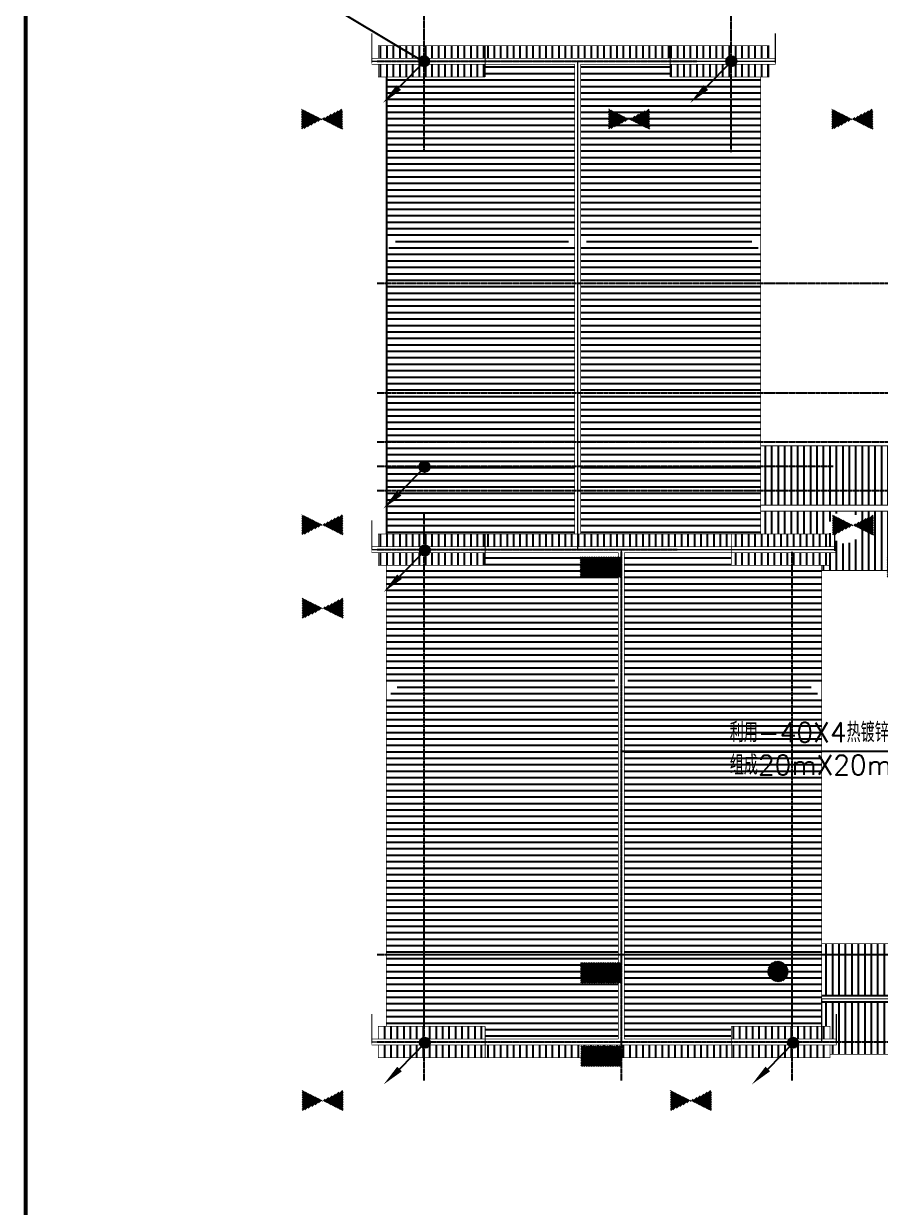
# Model space of a CAD drawing. Extents: x -137808 to 103746506, y -332957 to -111547.
# Drawn here: x 173371 to 194428, y -184724 to -155637 of the extents above; entities that cross this region are included whole.
import ezdxf

# ---------------------------------------------------------------- set-up
doc = ezdxf.new("R2010")
doc.units = 0
doc.header["$LTSCALE"] = 25
doc.header["$MEASUREMENT"] = 0
doc.linetypes.add('DOTE', pattern=[2.42, 2, -0.2, 0.02, -0.2])
doc.layers.get('0').update_dxf_attribs({"linetype": 'CONTINUOUS'})
for name, color, linetype in [('DOTE', 1, 'DOTE'), ('PUB_TITLE', 4, 'CONTINUOUS'), ('电-接地防雷-箭头', 3, 'CONTINUOUS'), ('电-接地防雷-防雷线', 94, 'CONTINUOUS')]:
    doc.layers.add(name, color=color, linetype=linetype)
doc.styles.add('_TCH_DIM', font='SIMPLEX', dxfattribs={"bigfont": 'GBCBIG'})
doc.styles.add('IDQSTYLE', font='txt.shx', dxfattribs={"width": 0.7, "bigfont": 'hztxt.shx'})
doc.styles.get("Standard").update_dxf_attribs({"font": 'GBENOR', "bigfont": 'GBCBIG'})
doc.dimstyles.get("Standard").update_dxf_attribs({"dimscale": 100, "dimtxt": 3.5, "dimasz": 1, "dimexe": 2.5, "dimexo": 3, "dimgap": 1.5, "dimtad": 1, "dimdec": 0, "dimzin": 0, "dimdsep": 46, "dimtxsty": 'Standard', "dimblk": 'ARCHTICK', "dimcen": 0.09, "dimadec": 0, "dimazin": 0, "dimtfac": 1, "dimtdec": 0, "dimtix": 1, "dimtmove": 2, "dimatfit": 3, "dimfxl": 0, "dimtolj": 1, "dimtzin": 0, "dimarcsym": 0})
pattern_1 = [(90, (410428.45, -90184.3), (158.75, 1e-14), [])]
pattern_2 = [(90, (0, -90184.3), (-158.75, 1e-14), [])]

# ---------------------------------------------------------------- blocks, each defined once
blk = doc.blocks.new('_ArchTick')
at = {"color": 0, "linetype": 'ByBlock', "const_width": 0.4}
blk.add_lwpolyline([(-0.5, -0.5), (0.5, 0.5)], dxfattribs=at)
blk = doc.blocks.new('*X')
at = {"color": 0, "linetype": 'Continuous'}
for p, q in [((192.59, 446.72), (193.93, 448.06)), ((192.59, 446.72), (193.87, 448.01)), ((192.65, 447.21), (193.44, 448)), ((192.67, 446.38), (194.27, 447.98)), ((192.65, 446.36), (194.23, 447.94)), ((192.69, 447.24), (193.35, 447.91)), ((192.79, 446.07), (194.52, 447.8)), ((192.81, 446.1), (194.55, 447.84)), ((192.98, 445.84), (194.75, 447.61)), ((193.01, 445.87), (194.78, 447.64)), ((193.23, 445.66), (194.93, 447.37)), ((193.27, 445.7), (194.95, 447.39)), ((193.53, 445.54), (195.05, 447.06)), ((193.58, 445.59), (195.06, 447.07)), ((193.92, 445.51), (195.08, 446.67)), ((193.98, 445.57), (195.08, 446.67)), ((194.61, 445.77), (194.82, 445.99)), ((163.77, 434.88), (163.89, 435)), ((163.77, 434.45), (164.18, 434.86)), ((163.77, 434.03), (164.46, 434.72)), ((163.77, 433.6), (164.74, 434.57)), ((163.77, 433.18), (165.02, 434.43)), ((163.77, 432.76), (165.31, 434.29)), ((163.77, 432.33), (165.59, 434.15)), ((163.77, 431.91), (165.87, 434.01)), ((163.77, 431.48), (166.16, 433.87)), ((163.77, 431.06), (166.44, 433.73)), ((163.77, 430.63), (166.72, 433.58)), ((163.77, 430.21), (167, 433.44)), ((169.55, 432.17), (171.11, 433.73)), ((169.83, 432.03), (171.96, 434.15)), ((170.12, 431.89), (172.8, 434.58)), ((170.4, 431.75), (173.65, 435)), ((170.68, 431.6), (173.77, 434.69)), ((170.96, 431.46), (173.77, 434.27)), ((171.25, 431.32), (173.77, 433.85)), ((171.53, 431.18), (173.77, 433.42)), ((164.32, 430.33), (167.29, 433.3)), ((165.17, 430.76), (167.57, 433.16)), ((166.02, 431.18), (167.85, 433.02)), ((166.86, 431.61), (168.14, 432.88)), ((167.71, 432.03), (168.42, 432.74)), ((168.56, 432.45), (168.7, 432.59)), ((168.98, 432.45), (169.41, 432.88)), ((169.27, 432.31), (170.26, 433.3)), ((171.81, 431.04), (173.77, 433)), ((172.1, 430.9), (173.77, 432.57)), ((172.38, 430.76), (173.77, 432.15)), ((172.66, 430.61), (173.77, 431.72)), ((172.94, 430.47), (173.77, 431.3)), ((173.23, 430.33), (173.77, 430.88)), ((173.51, 430.19), (173.77, 430.45)), ((232.27, 320.09), (237.18, 325)), ((232.27, 320.51), (236.75, 325)), ((232.27, 320.94), (236.33, 325)), ((232.27, 321.36), (235.9, 325)), ((232.27, 321.79), (235.48, 325)), ((232.27, 322.21), (235.06, 325)), ((232.27, 322.63), (234.63, 325)), ((232.27, 323.06), (234.21, 325)), ((232.27, 323.48), (233.78, 325)), ((232.27, 323.91), (233.36, 325)), ((232.27, 324.33), (232.93, 325)), ((232.27, 324.76), (232.51, 325)), ((232.6, 320), (237.6, 325)), ((233.02, 320), (238.02, 325)), ((233.45, 320), (238.45, 325)), ((233.87, 320), (238.87, 325)), ((234.3, 320), (239.3, 325)), ((234.72, 320), (239.72, 325)), ((235.15, 320), (240.15, 325)), ((235.57, 320), (240.57, 325)), ((235.99, 320), (240.99, 325)), ((236.42, 320), (241.42, 325)), ((236.84, 320), (241.84, 325)), ((237.27, 320), (242.27, 325)), ((237.69, 320), (242.27, 324.57)), ((238.12, 320), (242.27, 324.15)), ((238.54, 320), (242.27, 323.72)), ((238.96, 320), (242.27, 323.3)), ((239.39, 320), (242.27, 322.88)), ((239.81, 320), (242.27, 322.45)), ((240.24, 320), (242.27, 322.03)), ((240.66, 320), (242.27, 321.6)), ((241.09, 320), (242.27, 321.18)), ((241.51, 320), (242.27, 320.75)), ((241.93, 320), (242.27, 320.33)), ((278.36, 223.2), (280.79, 225.63)), ((278.36, 222.93), (281.06, 225.62)), ((278.39, 223.51), (280.47, 225.6)), ((278.4, 222.68), (281.31, 225.59)), ((278.47, 223.88), (280.11, 225.52)), ((278.69, 224.39), (279.6, 225.29)), ((279.61, 223.04), (280.95, 224.38)), ((279.62, 223.34), (280.65, 224.37)), ((279.65, 222.8), (281.19, 224.34)), ((279.73, 222.59), (281.39, 224.26)), ((279.79, 223.79), (280.2, 224.2)), ((279.83, 222.42), (281.57, 224.16)), ((279.94, 223.09), (280.9, 224.05)), ((279.96, 222.26), (281.73, 224.03)), ((279.99, 222.85), (281.14, 224)), ((279.99, 223.42), (280.57, 224)), ((280.2, 224.2), (281.54, 225.54)), ((280.65, 224.37), (281.75, 225.47)), ((280.95, 224.38), (281.95, 225.38)), ((281.19, 224.34), (282.13, 225.28)), ((281.39, 224.26), (282.3, 225.17)), ((281.57, 224.16), (282.46, 225.05)), ((281.73, 224.03), (282.61, 224.91)), ((281.86, 223.88), (282.75, 224.77)), ((281.97, 223.7), (282.87, 224.61)), ((282.05, 223.5), (282.99, 224.44)), ((282.1, 223.27), (283.09, 224.26)), ((282.1, 222.98), (283.18, 224.06)), ((278.45, 222.45), (279.79, 223.79)), ((278.52, 222.24), (279.62, 223.34)), ((278.61, 222.04), (279.61, 223.04)), ((278.71, 221.86), (279.65, 222.8)), ((278.82, 221.68), (279.73, 222.59)), ((278.94, 221.52), (279.83, 222.42)), ((279.08, 221.38), (279.96, 222.26)), ((279.22, 221.24), (280.11, 222.13)), ((279.38, 221.11), (280.29, 222.02)), ((279.55, 221), (280.49, 221.94)), ((279.73, 220.9), (280.72, 221.89)), ((279.93, 220.81), (281.01, 221.89)), ((280.07, 222.66), (281.33, 223.91)), ((280.11, 222.13), (281.86, 223.88)), ((280.14, 220.74), (281.41, 222.01)), ((280.2, 222.5), (281.49, 223.79)), ((280.29, 222.02), (281.97, 223.7)), ((280.35, 222.37), (281.62, 223.64)), ((280.36, 220.68), (283.31, 223.63)), ((280.49, 221.94), (282.05, 223.5)), ((280.54, 222.27), (281.71, 223.45)), ((280.61, 220.65), (283.34, 223.38)), ((280.72, 221.89), (282.1, 223.27)), ((280.77, 222.22), (281.77, 223.22)), ((280.88, 220.63), (283.36, 223.11)), ((281.01, 221.89), (282.1, 222.98)), ((281.08, 222.24), (281.74, 222.91)), ((281.18, 220.65), (283.33, 222.81)), ((281.41, 222.01), (281.98, 222.58)), ((281.54, 220.73), (283.26, 222.45)), ((281.98, 222.58), (283.25, 223.85)), ((282.01, 220.91), (283.07, 221.98))]:
    blk.add_line(p, q, dxfattribs=at)
blk = doc.blocks.new('HC000750')
at = {"color": 0, "linetype": 'Continuous'}
blk.add_line((0, -0.06), (-3.11, -3.23), dxfattribs=at)
blk.add_lwpolyline([(-3.11, -3.23, 0.8, 0, 0), (-5.06, -5.12, 0, 0, 0)], format="xyseb", dxfattribs=at)
blk.add_circle((0, 0), 0.625, dxfattribs=at)
at = {"color": 0, "linetype": 'Continuous', "xscale": 0.5, "yscale": 0.5, "zscale": 0.5}
blk.add_blockref('*X', (-96.92, -223.38), dxfattribs=at)
at = {"color": 0, "style": 'IDQSTYLE', "width": 0.7}
blk.add_attdef('PSFHATT', (2.63, -5.12), '', height=2.5, dxfattribs=at)

msp = doc.modelspace()

# ---------------------------------------------------------------- hatches: boundary and pattern name
h = msp.add_hatch()
h.set_pattern_fill('ANSI31', color=250, scale=100, angle=45, style=0)
h.set_pattern_definition(pattern_1)
h.paths.add_polyline_path([(183214, -156176), (184714, -156176), (184714, -156486), (183214, -156486)])
h.paths.add_polyline_path([(182089, -156176), (183214, -156176), (183214, -156486), (182089, -156486)])
h.paths.add_polyline_path([(182089, -156636), (183214, -156636), (183214, -156946), (182089, -156946)])
h.paths.add_polyline_path([(183214, -156636), (184714, -156636), (184714, -156946), (183214, -156946)])
h.paths.add_polyline_path([(189264, -156636), (190764, -156636), (190764, -156946), (189264, -156946)])
h.paths.add_polyline_path([(189264, -156176), (190764, -156176), (190764, -156486), (189264, -156486)])
h.paths.add_polyline_path([(190764, -156176), (191689, -156176), (191689, -156486), (190764, -156486)])
h.paths.add_polyline_path([(190764, -156636), (191689, -156636), (191689, -156946), (190764, -156946)])
h = msp.add_hatch()
h.set_pattern_fill('ANSI31', color=250, scale=100, angle=45, style=0)
h.set_pattern_definition(pattern_2)
h.paths.add_polyline_path([(189264, -156176), (186989, -156176), (184714, -156176), (184714, -156486), (186989, -156486), (189264, -156486)])
h = msp.add_hatch()
h.set_pattern_fill('ANSI31', color=250, scale=100, angle=135, style=0)
h.set_pattern_definition([(7e-15, (410428.45, -90184.3), (1e-14, -158.75), [])])
h.paths.add_polyline_path([(182289, -156946), (183214, -156946), (183214, -157511), (182289, -157511)])
h.paths.add_polyline_path([(183214, -156946), (184714, -156946), (184714, -156636), (186914, -156636), (186914, -157511), (183214, -157511)])
h.paths.add_polyline_path([(187064, -156636), (189264, -156636), (189264, -156946), (190764, -156946), (190764, -157511), (187064, -157511)])
h.paths.add_polyline_path([(190764, -156946), (191489, -156946), (191489, -157511), (190764, -157511)])
h.paths.add_polyline_path([(187064, -157511), (191489, -157511), (191489, -159311), (187064, -159311)])
h.paths.add_polyline_path([(182289, -157511), (186914, -157511), (186914, -159311), (182289, -159311)])
h.paths.add_polyline_path([(182289, -159311), (186914, -159311), (186914, -160907), (186687, -160907), (186914, -161134), (186914, -162011), (182289, -162011), (182289, -161207), (182589, -160907), (182289, -160907)])
h.paths.add_polyline_path([(187064, -159311), (191489, -159311), (191489, -160907), (191189, -160907), (191489, -161207), (191489, -162011), (187064, -162011), (187064, -161130), (187287, -160907), (187064, -160907)])
h.paths.add_polyline_path([(187064, -162011), (191489, -162011), (191489, -164711), (187064, -164711)])
h.paths.add_polyline_path([(182289, -162011), (186914, -162011), (186914, -164711), (182289, -164711)])
h.paths.add_polyline_path([(182289, -164711), (186914, -164711), (186914, -167111), (182289, -167111)])
h.paths.add_polyline_path([(187064, -164711), (191489, -164711), (191489, -167111), (187064, -167111)])
h.paths.add_polyline_path([(187064, -167111), (191489, -167111), (191489, -168176), (188064, -168176), (187064, -168176)])
h.paths.add_polyline_path([(183214, -167111), (186914, -167111), (186914, -168176), (183214, -168176)])
h.paths.add_polyline_path([(182289, -167111), (183214, -167111), (183214, -168176), (182289, -168176)])
h.paths.add_polyline_path([(188561, -160881), (187573, -160881), (187573, -160435), (188561, -160435)], flags=24)
h = msp.add_hatch()
h.set_pattern_fill('ANSI31', color=250, scale=100, angle=45, style=0)
h.set_pattern_definition([(90, (-74300, -90184.3), (-158.75, 1e-14), [])])
h.paths.add_polyline_path([(195499, -166211), (195864, -166211), (195864, -166011), (191489, -166011), (191489, -167111), (195499, -167111)])
h.paths.add_polyline_path([(195499, -167111), (191489, -167111), (191489, -167468), (195499, -167468)])
h.paths.add_polyline_path([(195499, -167618), (193641, -167618, -0.360879), (193967, -168011), (195474, -168011, 0.027378)])
h.paths.add_polyline_path([(195474, -168011), (193967, -168011, -1), (193167, -168011, -0.360879), (193493, -167618), (191489, -167618), (191489, -168176), (193189, -168176), (193189, -168486), (193349, -168486), (193349, -168636), (193189, -168636), (193189, -168946), (192989, -168946), (192989, -169075), (195072, -169075), (195252, -168895, 0.063535)])
h.paths.add_polyline_path([(194071, -166936), (194071, -166086), (194521, -166086), (194521, -166936)], flags=24)
h.paths.add_polyline_path([(194668, -167536), (194668, -166686), (195118, -166686), (195118, -167536)], flags=9)
h.paths.add_polyline_path([(195147, -167167), (195147, -166038), (194556, -166038), (194556, -167167)], flags=9)
h.paths.add_polyline_path([(194071, -167906), (194071, -167216), (194521, -167216), (194521, -167906)], flags=9)
h.paths.add_polyline_path([(195212, -168694), (195212, -167567), (194621, -167567), (194621, -168694)], flags=9)
h.paths.add_polyline_path([(194071, -168731), (194071, -168041), (194521, -168041), (194521, -168731)], flags=24)
h = msp.add_hatch()
h.set_pattern_fill('ANSI31', color=250, scale=100, angle=45, style=0)
h.set_pattern_definition(pattern_1)
h.paths.add_polyline_path([(190764, -168176), (193189, -168176), (193189, -168486), (190764, -168486)])
h.paths.add_polyline_path([(190764, -168636), (192264, -168636), (192264, -168946), (190764, -168946)])
h.paths.add_polyline_path([(192264, -168636), (193189, -168636), (193189, -168946), (192264, -168946)])
h.paths.add_polyline_path([(183214, -168636), (184714, -168636), (184714, -168946), (183214, -168946)])
h.paths.add_polyline_path([(182089, -168636), (183214, -168636), (183214, -168946), (182089, -168946)])
h.paths.add_polyline_path([(182089, -168176), (183214, -168176), (183214, -168486), (182089, -168486)])
h.paths.add_polyline_path([(183214, -168176), (184714, -168176), (184714, -168486), (183214, -168486)])
h = msp.add_hatch()
h.set_pattern_fill('ANSI31', color=250, scale=100, angle=45, style=0)
h.set_pattern_definition(pattern_2)
h.paths.add_polyline_path([(190764, -168176), (188064, -168176), (184714, -168176), (184714, -168486), (188064, -168486), (190764, -168486)])
h.paths.add_polyline_path([(190764, -180736), (188064, -180736), (188064, -181046), (190764, -181046)])
h.paths.add_polyline_path([(188064, -180736), (184714, -180736), (184714, -181046), (188064, -181046)])
h = msp.add_hatch()
h.set_pattern_fill('ANSI31', color=250, scale=100, angle=135, style=0)
h.set_pattern_definition([(180, (0, -90184.3), (-1e-14, -158.75), [])])
h.paths.add_polyline_path([(183214, -168946), (182289, -168946), (182289, -171904), (182589, -171904), (182289, -172204), (182289, -178511), (183214, -178511)])
h.paths.add_polyline_path([(183214, -178511), (182289, -178511), (182289, -180276), (183214, -180276)])
h.paths.add_polyline_path([(187989, -178511), (183214, -178511), (183214, -180276), (184714, -180276), (184714, -180586), (187989, -180586)])
h.paths.add_polyline_path([(187989, -171866), (187764, -171641), (187989, -171641), (187989, -168636), (184714, -168636), (184714, -168946), (183214, -168946), (183214, -178511), (187989, -178511)])
h.paths.add_polyline_path([(192264, -178511), (188139, -178511), (188139, -180586), (190764, -180586), (190764, -180276), (192264, -180276)])
h.paths.add_polyline_path([(192264, -168946), (190764, -168946), (190764, -168636), (188139, -168636), (188139, -171641), (188364, -171641), (188139, -171866), (188139, -178511), (192264, -178511)])
h.paths.add_polyline_path([(192989, -178511), (192264, -178511), (192264, -180276), (192989, -180276)])
h.paths.add_polyline_path([(192989, -172204), (192689, -171904), (192989, -171904), (192989, -168946), (192264, -168946), (192264, -178511), (192989, -178511)])
h.paths.add_polyline_path([(188650, -171615), (189639, -171615), (189639, -171169), (188650, -171169)], flags=24)
h = msp.add_hatch()
h.set_pattern_fill('ANSI31', color=250, scale=100, angle=45, style=0)
h.set_pattern_definition(pattern_1)
h.paths.add_polyline_path([(193189, -180736), (193349, -180736), (193349, -180661), (195731, -180661), (196020, -180950), (196309, -180661), (197264, -180661), (197264, -180966), (193189, -180966)])
h.paths.add_polyline_path([(197264, -180774), (197779, -180774), (197779, -180966), (197264, -180966)])
h.paths.add_polyline_path([(192989, -179679), (197264, -179679), (197264, -180661), (196309, -180661), (196320, -180650), (195720, -180650), (195731, -180661), (193349, -180661), (193349, -180586), (193189, -180586), (193189, -180276), (192989, -180276)])
h.paths.add_polyline_path([(197264, -179679), (197779, -179679), (197779, -180661), (197264, -180661)])
h.paths.add_polyline_path([(192989, -178511), (197264, -178511), (197264, -179529), (196087, -179529), (196320, -179296), (195720, -179296), (195953, -179529), (192989, -179529)])
h.paths.add_polyline_path([(197264, -178511), (197779, -178511), (197779, -179529), (197264, -179529)])
h.paths.add_polyline_path([(197264, -178243), (197779, -178243), (197779, -178511), (197264, -178511)])
h.paths.add_polyline_path([(192989, -178243), (196018, -178243), (196020, -178245), (196022, -178243), (197264, -178243), (197264, -178511), (192989, -178511)])
h.paths.add_polyline_path([(198054, -180749), (197066, -180749), (197066, -180303), (198054, -180303)], flags=9)
h.paths.add_polyline_path([(195434, -180624), (194446, -180624), (194446, -180178), (195434, -180178)], flags=24)
h.paths.add_polyline_path([(195434, -179270), (194446, -179270), (194446, -178824), (195434, -178824)], flags=24)
h = msp.add_hatch()
h.set_pattern_fill('ANSI31', color=250, scale=100, angle=45, style=0)
h.set_pattern_definition(pattern_2)
h.paths.add_polyline_path([(184714, -180736), (183214, -180736), (183214, -181046), (184714, -181046)])
h.paths.add_polyline_path([(184714, -180276), (183214, -180276), (183214, -180586), (184714, -180586)])
h.paths.add_polyline_path([(183214, -180276), (182089, -180276), (182089, -180586), (183214, -180586)])
h.paths.add_polyline_path([(183214, -180736), (182089, -180736), (182089, -181046), (183214, -181046)])
h.paths.add_polyline_path([(192264, -180736), (190764, -180736), (190764, -181046), (192264, -181046)])
h.paths.add_polyline_path([(192264, -180276), (190764, -180276), (190764, -180586), (192264, -180586)])
h.paths.add_polyline_path([(193189, -180276), (192264, -180276), (192264, -180586), (193189, -180586)])
h.paths.add_polyline_path([(193189, -180736), (192264, -180736), (192264, -181046), (193189, -181046)])

# ---------------------------------------------------------------- linework, layer by layer
at = {"color": 251}
for p, q in [((182289, -156946), (182289, -168176)), ((197779, -179529), (192989, -179529)), ((197779, -179679), (192989, -179679))]:
    msp.add_line(p, q, dxfattribs=at)
for points, const_width in [([(184714, -156946), (182089, -156946), (182089, -156636), (181929, -156636), (181929, -156486), (182089, -156486), (182089, -156176), (186989, -156176)], 15), ([(184714, -156946), (184714, -156176)], 20), ([(189264, -156946), (191689, -156946), (191689, -156636), (191849, -156636), (191849, -156486), (191689, -156486), (191689, -156176), (186989, -156176)], 15), ([(189264, -156946), (189264, -156176)], 20), ([(182089, -156486), (186989, -156486)], 15), ([(191689, -156486), (186989, -156486)], 15), ([(182089, -156636), (186914, -156636)], 15), ([(186914, -168176), (186914, -156636)], 15), ([(187064, -168176), (187064, -156636)], 15), ([(191689, -156636), (187064, -156636)], 15), ([(182289, -168176), (182289, -156946)], 15), ([(191489, -168176), (191489, -156946)], 15), ([(195864, -166011), (191489, -166011)], 20), ([(195499, -167468), (191489, -167468)], 20), ([(195499, -167618), (191489, -167618)], 20), ([(188064, -168176), (182089, -168176), (182089, -168486), (181929, -168486), (181929, -168636), (182089, -168636), (182089, -168946), (184714, -168946)], 15), ([(184714, -168946), (184714, -168176)], 20), ([(188064, -168176), (193189, -168176), (193189, -168486), (193349, -168486), (193349, -168636), (193189, -168636), (193189, -168946), (190764, -168946)], 15), ([(190764, -168946), (190764, -168176)], 20), ([(182089, -168486), (188064, -168486)], 15), ([(182089, -168636), (187989, -168636)], 15), ([(187989, -168636), (187989, -180586)], 15), ([(193189, -168486), (188064, -168486)], 15), ([(193189, -168636), (188139, -168636)], 15), ([(188139, -168636), (188139, -180586)], 15), ([(182289, -180276), (182289, -168946)], 15), ([(192989, -180276), (192989, -168946)], 15), ([(195072, -169075), (192989, -169075)], 20), ([(192989, -178243), (197779, -178243)], 20), ([(197779, -179529), (192989, -179529)], 15), ([(197779, -179679), (192989, -179679)], 15), ([(188064, -181046), (182089, -181046), (182089, -180736), (181929, -180736), (181929, -180586), (182089, -180586), (182089, -180276), (184714, -180276)], 15), ([(184714, -180276), (184714, -181046)], 20), ([(188064, -181046), (193189, -181046), (193189, -180736), (193349, -180736), (193349, -180586), (193189, -180586), (193189, -180276), (190764, -180276)], 15), ([(190764, -180276), (190764, -181046)], 20), ([(182089, -180586), (187989, -180586)], 15), ([(193189, -180586), (188139, -180586)], 15), ([(182089, -180736), (188064, -180736)], 15), ([(193189, -180736), (188064, -180736)], 15), ([(193189, -180966), (197779, -180966)], 15)]:
    msp.add_lwpolyline(points, dxfattribs=dict(at, const_width=const_width))
at = {"layer": 'DOTE'}
for p, q in [((183214, -158767), (183214, -155011)), ((190764, -158792), (190764, -155011)), ((182064, -156561), (189921, -156561)), ((182064, -162011), (199964, -162011)), ((182064, -164711), (213684, -164711)), ((182064, -165911), (213684, -165911)), ((182064, -166511), (193266, -166511)), ((182064, -167111), (213684, -167111)), ((183214, -181611), (183214, -167689)), ((182064, -168561), (189434, -168561)), ((188064, -181611), (188064, -168611)), ((192264, -181611), (192264, -168611)), ((182064, -178511), (228664, -178511)), ((182264, -178511), (228464, -178511)), ((182064, -180661), (189434, -180661)), ((189434, -180661), (228664, -180661))]:
    msp.add_line(p, q, dxfattribs=at)
at = {"layer": 'PUB_TITLE', "const_width": 100}
msp.add_lwpolyline([(173421, -189747), (244221, -189747), (244221, -149747), (173421, -149747)], close=True, dxfattribs=at)
at = {"layer": '电-接地防雷-防雷线', "color": 3, "linetype": 'Continuous', "ltscale": 4, "const_width": 30}
for points in [[(181929, -156591), (181929, -155873)], [(191849, -156592), (191849, -155874)], [(181929, -156561), (191849, -156561)], [(186990, -156561), (186990, -168561)], [(181929, -168562), (181929, -167844)], [(193307, -168592), (193307, -167874)], [(181929, -168561), (193349, -168561)], [(188064, -168561), (188064, -180661)], [(192989, -179600), (192989, -180661)], [(192989, -179600), (198164, -179600)], [(181929, -180692), (181929, -179974)], [(188064, -180692), (188064, -179974)], [(193349, -180691), (193349, -179973)], [(181929, -180661), (193349, -180661)]]:
    msp.add_lwpolyline(points, dxfattribs=at)

# ---------------------------------------------------------------- block references
at = {"layer": '电-接地防雷-箭头', "color": 3, "xscale": 200, "yscale": 200, "zscale": 200}
for p in [(183214, -156561), (190764, -156561), (196249, -156561), (183224, -166529), (196268, -166537), (183233, -168580), (183233, -180679), (192283, -180679)]:
    msp.add_blockref('HC000750', p, dxfattribs=at)

# ---------------------------------------------------------------- texts
at = {"insert": (190727, -172813), "char_height": 480, "width": 4423322.52, "attachment_point": 1, "style": '_TCH_DIM'}
msp.add_mtext('利用-40X4热镀锌扁钢作为暗敷避雷带，\\P组成20mX20m或24mX16m网格（余同）', dxfattribs=at)

# ---------------------------------------------------------------- leaders
for points in [[(183178, -156561), (179235, -154197), (174030, -154197)], [(188064, -173514), (200810, -173514)]]:
    msp.add_leader(points, dimstyle='Standard', override={"dimgap": 1.5, "dimtad": 0})

doc.saveas('drawing.dxf')
